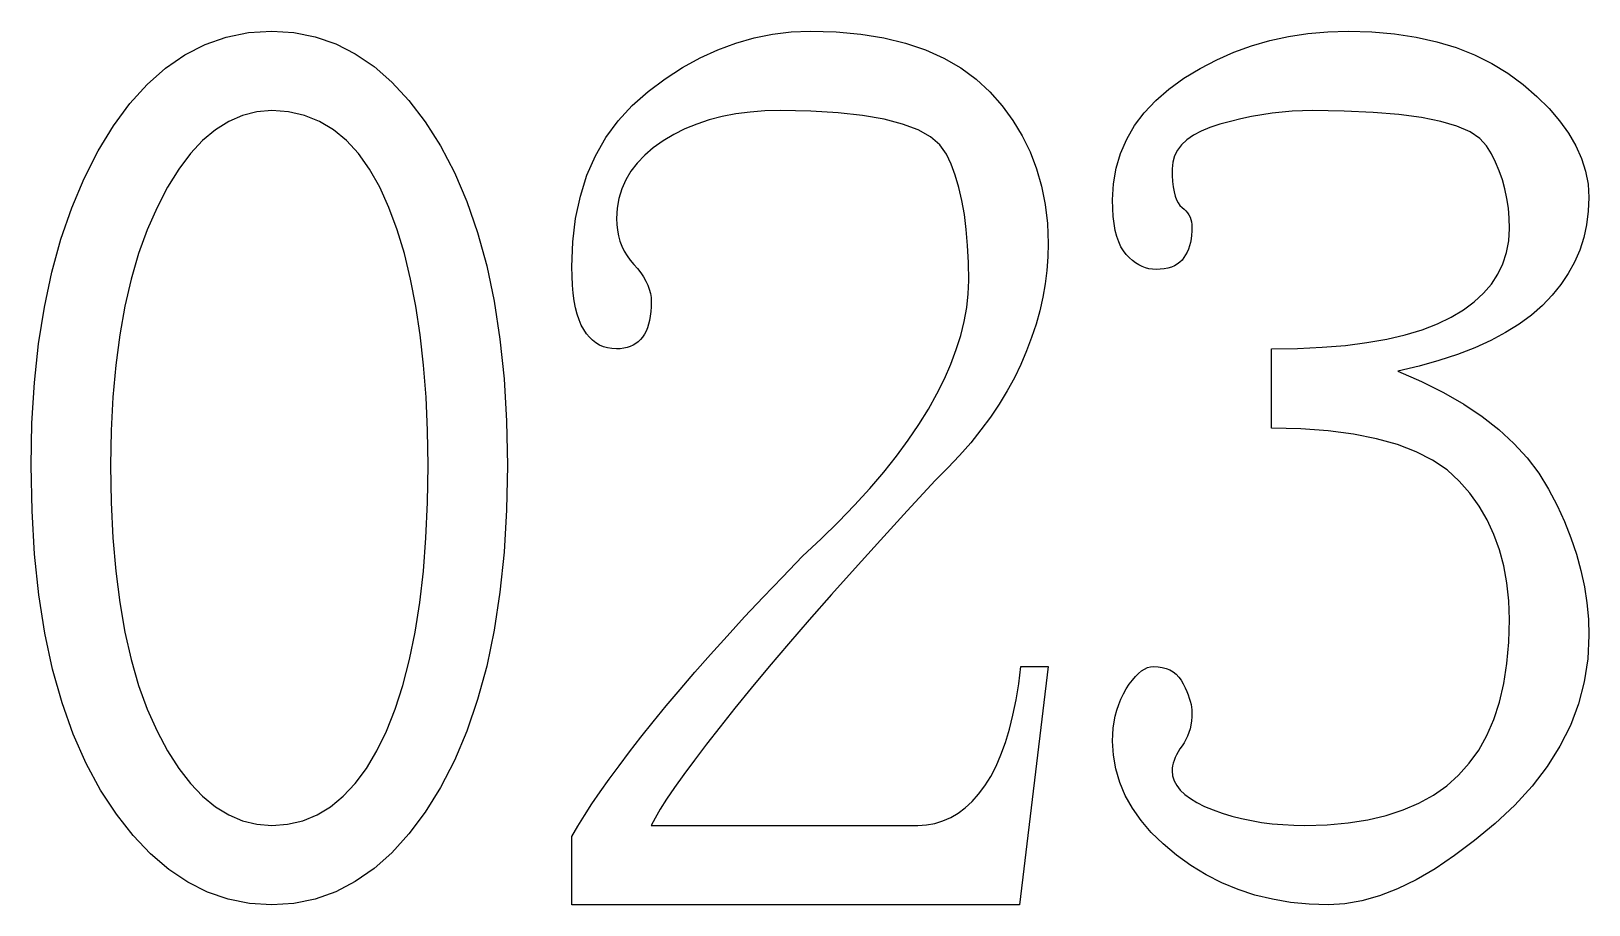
# Model space of a CAD drawing. Extents: x -210 to 210, y -160 to 160.
# Drawn here: x -166.83 to -160.7, y -139.93 to -136.49 of the extents above; entities that cross this region are included whole.
import ezdxf

# ---------------------------------------------------------------- set-up
doc = ezdxf.new("R2010")
doc.units = 0
doc.header["$MEASUREMENT"] = 0
doc.layers.get('0').update_dxf_attribs({"linetype": 'CONTINUOUS'})

msp = doc.modelspace()

# ---------------------------------------------------------------- linework, layer by layer
for points in [[(-165.883613, -139.925674), (-165.971016, -139.920098), (-165.971016, -139.920098), (-166.055313, -139.903379), (-166.055313, -139.903379), (-166.136406, -139.875488), (-166.136406, -139.875488), (-166.214414, -139.836445), (-166.214414, -139.836445), (-166.289297, -139.78626), (-166.289297, -139.78626), (-166.360996, -139.724922), (-166.360996, -139.724922), (-166.429629, -139.652441), (-166.429629, -139.652441), (-166.495117, -139.568809), (-166.495117, -139.568809), (-166.557441, -139.474004), (-166.557441, -139.474004), (-166.614824, -139.369023), (-166.614824, -139.369023), (-166.66541, -139.254824), (-166.66541, -139.254824), (-166.709355, -139.131396), (-166.709355, -139.131396), (-166.746484, -138.99875), (-166.746484, -138.99875), (-166.776875, -138.856875), (-166.776875, -138.856875), (-166.800488, -138.705771), (-166.800488, -138.705771), (-166.817383, -138.545479), (-166.817383, -138.545479), (-166.82752, -138.375928), (-166.82752, -138.375928), (-166.830879, -138.197158), (-166.830879, -138.197158), (-166.827578, -138.030459), (-166.827578, -138.030459), (-166.817813, -137.871025), (-166.817813, -137.871025), (-166.801582, -137.718887), (-166.801582, -137.718887), (-166.77875, -137.574072), (-166.77875, -137.574072), (-166.749453, -137.436553), (-166.749453, -137.436553), (-166.713691, -137.306299), (-166.713691, -137.306299), (-166.671328, -137.18335), (-166.671328, -137.18335), (-166.6225, -137.067725), (-166.6225, -137.067725), (-166.567207, -136.959355), (-166.567207, -136.959355), (-166.506641, -136.860479), (-166.506641, -136.860479), (-166.442266, -136.773203), (-166.442266, -136.773203), (-166.374004, -136.697578), (-166.374004, -136.697578), (-166.301934, -136.633604), (-166.301934, -136.633604), (-166.225957, -136.58124), (-166.225957, -136.58124), (-166.146172, -136.540518), (-166.146172, -136.540518), (-166.0625, -136.511445), (-166.0625, -136.511445), (-165.97498, -136.493994), (-165.97498, -136.493994), (-165.883613, -136.488184), (-165.883613, -136.488184), (-165.79627, -136.49376), (-165.79627, -136.49376), (-165.712402, -136.510479), (-165.712402, -136.510479), (-165.631836, -136.538359), (-165.631836, -136.538359), (-165.554688, -136.577383), (-165.554688, -136.577383), (-165.480898, -136.627559), (-165.480898, -136.627559), (-165.410527, -136.688906), (-165.410527, -136.688906), (-165.343438, -136.761396), (-165.343438, -136.761396), (-165.279785, -136.84502), (-165.279785, -136.84502), (-165.219551, -136.939824), (-165.219551, -136.939824), (-165.16418, -137.044561), (-165.16418, -137.044561), (-165.115352, -137.158066), (-165.115352, -137.158066), (-165.073066, -137.280283), (-165.073066, -137.280283), (-165.037207, -137.41124), (-165.037207, -137.41124), (-165.00793, -137.550918), (-165.00793, -137.550918), (-164.985176, -137.699365), (-164.985176, -137.699365), (-164.968887, -137.856563), (-164.968887, -137.856563), (-164.959102, -138.0225), (-164.959102, -138.0225), (-164.955879, -138.197158), (-164.955879, -138.197158), (-164.959102, -138.371943), (-164.959102, -138.371943), (-164.968887, -138.538223), (-164.968887, -138.538223), (-164.985176, -138.696016), (-164.985176, -138.696016), (-165.00793, -138.845313), (-165.00793, -138.845313), (-165.037207, -138.986084), (-165.037207, -138.986084), (-165.073066, -139.118369), (-165.073066, -139.118369), (-165.115352, -139.242188), (-165.115352, -139.242188), (-165.16418, -139.357432), (-165.16418, -139.357432), (-165.219551, -139.464248), (-165.219551, -139.464248), (-165.279785, -139.561104), (-165.279785, -139.561104), (-165.343438, -139.646543), (-165.343438, -139.646543), (-165.410527, -139.720605), (-165.410527, -139.720605), (-165.480898, -139.783262), (-165.480898, -139.783262), (-165.554688, -139.834521), (-165.554688, -139.834521), (-165.631836, -139.874395), (-165.631836, -139.874395), (-165.712402, -139.902891), (-165.712402, -139.902891), (-165.79627, -139.92), (-165.79627, -139.92), (-165.883613, -139.925674)], [(-163.139346, -137.469619), (-163.140449, -137.398857), (-163.140449, -137.398857), (-163.143682, -137.331934), (-163.143682, -137.331934), (-163.149102, -137.268887), (-163.149102, -137.268887), (-163.156729, -137.209688), (-163.156729, -137.209688), (-163.166494, -137.154355), (-163.166494, -137.154355), (-163.178398, -137.102861), (-163.178398, -137.102861), (-163.1925, -137.055234), (-163.1925, -137.055234), (-163.208799, -137.011484), (-163.208799, -137.011484), (-163.227246, -136.971582), (-163.227246, -136.971582), (-163.252695, -136.935693), (-163.252695, -136.935693), (-163.289922, -136.904043), (-163.289922, -136.904043), (-163.338984, -136.876611), (-163.338984, -136.876611), (-163.399902, -136.853428), (-163.399902, -136.853428), (-163.472598, -136.834414), (-163.472598, -136.834414), (-163.557129, -136.819648), (-163.557129, -136.819648), (-163.653438, -136.809092), (-163.653438, -136.809092), (-163.761602, -136.802773), (-163.761602, -136.802773), (-163.881523, -136.800674), (-163.881523, -136.800674), (-163.942207, -136.802148), (-163.942207, -136.802148), (-164.000547, -136.806582), (-164.000547, -136.806582), (-164.056523, -136.813984), (-164.056523, -136.813984), (-164.110117, -136.824307), (-164.110117, -136.824307), (-164.161387, -136.837598), (-164.161387, -136.837598), (-164.210313, -136.853818), (-164.210313, -136.853818), (-164.256895, -136.873047), (-164.256895, -136.873047), (-164.301094, -136.895195), (-164.301094, -136.895195), (-164.342949, -136.920303), (-164.342949, -136.920303), (-164.381406, -136.947695), (-164.381406, -136.947695), (-164.415293, -136.976699), (-164.415293, -136.976699), (-164.444707, -137.007383), (-164.444707, -137.007383), (-164.469551, -137.039648), (-164.469551, -137.039648), (-164.489863, -137.073564), (-164.489863, -137.073564), (-164.505742, -137.109102), (-164.505742, -137.109102), (-164.517012, -137.14626), (-164.517012, -137.14626), (-164.523809, -137.185068), (-164.523809, -137.185068), (-164.526055, -137.225498), (-164.526055, -137.225498), (-164.525234, -137.248916), (-164.525234, -137.248916), (-164.522695, -137.271523), (-164.522695, -137.271523), (-164.518496, -137.293281), (-164.518496, -137.293281), (-164.512578, -137.314199), (-164.512578, -137.314199), (-164.505, -137.334287), (-164.505, -137.334287), (-164.495645, -137.353506), (-164.495645, -137.353506), (-164.484746, -137.371885), (-164.484746, -137.371885), (-164.472051, -137.389434), (-164.472051, -137.389434), (-164.457695, -137.406143), (-164.457695, -137.406143), (-164.443359, -137.422412), (-164.443359, -137.422412), (-164.430723, -137.438682), (-164.430723, -137.438682), (-164.419746, -137.45499), (-164.419746, -137.45499), (-164.410488, -137.47124), (-164.410488, -137.47124), (-164.402813, -137.48752), (-164.402813, -137.48752), (-164.396992, -137.503799), (-164.396992, -137.503799), (-164.392695, -137.520078), (-164.392695, -137.520078), (-164.390195, -137.536348), (-164.390195, -137.536348), (-164.389355, -137.552617), (-164.389355, -137.552617), (-164.389766, -137.572646), (-164.389766, -137.572646), (-164.391055, -137.591553), (-164.391055, -137.591553), (-164.393125, -137.609307), (-164.393125, -137.609307), (-164.396113, -137.625918), (-164.396113, -137.625918), (-164.399902, -137.641387), (-164.399902, -137.641387), (-164.404531, -137.655703), (-164.404531, -137.655703), (-164.41002, -137.668896), (-164.41002, -137.668896), (-164.416387, -137.680898), (-164.416387, -137.680898), (-164.423516, -137.691777), (-164.423516, -137.691777), (-164.431523, -137.701523), (-164.431523, -137.701523), (-164.44043, -137.710107), (-164.44043, -137.710107), (-164.450137, -137.717559), (-164.450137, -137.717559), (-164.460703, -137.723848), (-164.460703, -137.723848), (-164.472051, -137.729004), (-164.472051, -137.729004), (-164.484316, -137.733008), (-164.484316, -137.733008), (-164.497383, -137.735859), (-164.497383, -137.735859), (-164.51127, -137.737598), (-164.51127, -137.737598), (-164.526055, -137.738184), (-164.526055, -137.738184), (-164.544063, -137.737246), (-164.544063, -137.737246), (-164.561152, -137.734443), (-164.561152, -137.734443), (-164.577324, -137.729766), (-164.577324, -137.729766), (-164.592656, -137.723223), (-164.592656, -137.723223), (-164.607012, -137.714814), (-164.607012, -137.714814), (-164.620488, -137.704521), (-164.620488, -137.704521), (-164.633047, -137.692373), (-164.633047, -137.692373), (-164.644707, -137.678389), (-164.644707, -137.678389), (-164.655449, -137.66248), (-164.655449, -137.66248), (-164.665156, -137.644512), (-164.665156, -137.644512), (-164.673828, -137.624141), (-164.673828, -137.624141), (-164.68123, -137.601445), (-164.68123, -137.601445), (-164.6875, -137.576396), (-164.6875, -137.576396), (-164.692676, -137.549014), (-164.692676, -137.549014), (-164.696719, -137.519258), (-164.696719, -137.519258), (-164.69959, -137.487139), (-164.69959, -137.487139), (-164.701289, -137.452695), (-164.701289, -137.452695), (-164.701855, -137.415898), (-164.701855, -137.415898), (-164.698125, -137.317686), (-164.698125, -137.317686), (-164.687012, -137.224805), (-164.687012, -137.224805), (-164.668457, -137.137305), (-164.668457, -137.137305), (-164.64252, -137.055176), (-164.64252, -137.055176), (-164.609141, -136.978398), (-164.609141, -136.978398), (-164.568359, -136.907012), (-164.568359, -136.907012), (-164.520195, -136.840986), (-164.520195, -136.840986), (-164.464609, -136.780303), (-164.464609, -136.780303), (-164.401543, -136.72499), (-164.401543, -136.72499), (-164.334355, -136.675303), (-164.334355, -136.675303), (-164.26627, -136.631445), (-164.26627, -136.631445), (-164.197266, -136.593398), (-164.197266, -136.593398), (-164.127383, -136.56126), (-164.127383, -136.56126), (-164.056582, -136.534941), (-164.056582, -136.534941), (-163.984863, -136.514482), (-163.984863, -136.514482), (-163.912285, -136.499863), (-163.912285, -136.499863), (-163.83874, -136.491104), (-163.83874, -136.491104), (-163.764346, -136.488184), (-163.764346, -136.488184), (-163.661074, -136.491104), (-163.661074, -136.491104), (-163.563984, -136.49999), (-163.563984, -136.49999), (-163.473027, -136.514756), (-163.473027, -136.514756), (-163.388193, -136.535439), (-163.388193, -136.535439), (-163.309512, -136.562002), (-163.309512, -136.562002), (-163.237002, -136.594502), (-163.237002, -136.594502), (-163.170654, -136.6329), (-163.170654, -136.6329), (-163.1104, -136.677217), (-163.1104, -136.677217), (-163.056348, -136.727441), (-163.056348, -136.727441), (-163.008184, -136.782051), (-163.008184, -136.782051), (-162.965703, -136.839551), (-162.965703, -136.839551), (-162.928818, -136.89998), (-162.928818, -136.89998), (-162.897705, -136.963262), (-162.897705, -136.963262), (-162.872197, -137.029443), (-162.872197, -137.029443), (-162.852363, -137.098525), (-162.852363, -137.098525), (-162.838193, -137.170498), (-162.838193, -137.170498), (-162.829697, -137.245361), (-162.829697, -137.245361), (-162.826855, -137.323145), (-162.826855, -137.323145), (-162.828193, -137.37626), (-162.828193, -137.37626), (-162.832158, -137.429355), (-162.832158, -137.429355), (-162.838818, -137.482363), (-162.838818, -137.482363), (-162.848096, -137.535322), (-162.848096, -137.535322), (-162.85999, -137.588232), (-162.85999, -137.588232), (-162.874561, -137.641055), (-162.874561, -137.641055), (-162.891846, -137.693848), (-162.891846, -137.693848), (-162.911738, -137.746553), (-162.911738, -137.746553), (-162.934258, -137.799199), (-162.934258, -137.799199), (-162.959648, -137.851621), (-162.959648, -137.851621), (-162.988018, -137.903613), (-162.988018, -137.903613), (-163.019482, -137.955186), (-163.019482, -137.955186), (-163.053828, -138.006348), (-163.053828, -138.006348), (-163.091318, -138.057051), (-163.091318, -138.057051), (-163.131777, -138.107363), (-163.131777, -138.107363), (-163.175244, -138.157246), (-163.175244, -138.157246), (-163.221689, -138.206719), (-163.221689, -138.206719), (-163.271191, -138.255742), (-163.271191, -138.255742), (-163.382207, -138.375801), (-163.382207, -138.375801), (-163.487363, -138.490723), (-163.487363, -138.490723), (-163.58668, -138.600518), (-163.58668, -138.600518), (-163.680186, -138.705195), (-163.680186, -138.705195), (-163.767754, -138.804766), (-163.767754, -138.804766), (-163.849551, -138.899209), (-163.849551, -138.899209), (-163.925391, -138.988496), (-163.925391, -138.988496), (-163.995547, -139.072686), (-163.995547, -139.072686), (-164.059746, -139.151748), (-164.059746, -139.151748), (-164.118281, -139.225439), (-164.118281, -139.225439), (-164.171387, -139.293506), (-164.171387, -139.293506), (-164.218984, -139.356016), (-164.218984, -139.356016), (-164.261094, -139.412891), (-164.261094, -139.412891), (-164.297754, -139.46415), (-164.297754, -139.46415), (-164.328867, -139.509824), (-164.328867, -139.509824), (-164.354512, -139.549863), (-164.354512, -139.549863), (-164.374629, -139.584316), (-164.374629, -139.584316), (-164.389355, -139.613184), (-164.389355, -139.613184), (-163.339551, -139.613184), (-163.339551, -139.613184), (-163.30542, -139.61124), (-163.30542, -139.61124), (-163.27252, -139.605449), (-163.27252, -139.605449), (-163.240771, -139.595811), (-163.240771, -139.595811), (-163.210322, -139.582305), (-163.210322, -139.582305), (-163.181025, -139.564951), (-163.181025, -139.564951), (-163.152891, -139.54374), (-163.152891, -139.54374), (-163.126025, -139.518652), (-163.126025, -139.518652), (-163.100352, -139.489727), (-163.100352, -139.489727), (-163.075879, -139.456914), (-163.075879, -139.456914), (-163.05292, -139.420283), (-163.05292, -139.420283), (-163.031738, -139.379756), (-163.031738, -139.379756), (-163.012383, -139.335391), (-163.012383, -139.335391), (-162.994873, -139.287178), (-162.994873, -139.287178), (-162.979121, -139.235078), (-162.979121, -139.235078), (-162.965225, -139.179141), (-162.965225, -139.179141), (-162.953066, -139.119355), (-162.953066, -139.119355), (-162.942754, -139.055684), (-162.942754, -139.055684), (-162.934258, -138.988184), (-162.934258, -138.988184), (-162.826855, -138.988184), (-162.826855, -138.988184), (-162.93915, -139.925674), (-162.93915, -139.925674), (-164.701855, -139.925674), (-164.701855, -139.925674), (-164.701855, -139.657129), (-164.701855, -139.657129), (-164.678594, -139.616816), (-164.678594, -139.616816), (-164.652266, -139.574053), (-164.652266, -139.574053), (-164.62293, -139.528809), (-164.62293, -139.528809), (-164.590449, -139.481094), (-164.590449, -139.481094), (-164.554922, -139.430898), (-164.554922, -139.430898), (-164.516289, -139.378252), (-164.516289, -139.378252), (-164.474609, -139.323115), (-164.474609, -139.323115), (-164.429863, -139.265518), (-164.429863, -139.265518), (-164.382012, -139.205459), (-164.382012, -139.205459), (-164.330879, -139.14292), (-164.330879, -139.14292), (-164.276191, -139.077891), (-164.276191, -139.077891), (-164.217891, -139.0104), (-164.217891, -139.0104), (-164.156133, -138.940449), (-164.156133, -138.940449), (-164.090684, -138.868018), (-164.090684, -138.868018), (-164.021797, -138.793115), (-164.021797, -138.793115), (-163.949277, -138.715762), (-163.949277, -138.715762), (-163.873223, -138.635918), (-163.873223, -138.635918), (-163.793643, -138.553604), (-163.793643, -138.553604), (-163.720947, -138.485684), (-163.720947, -138.485684), (-163.652715, -138.418691), (-163.652715, -138.418691), (-163.588877, -138.352607), (-163.588877, -138.352607), (-163.529365, -138.287393), (-163.529365, -138.287393), (-163.474307, -138.223125), (-163.474307, -138.223125), (-163.423643, -138.159727), (-163.423643, -138.159727), (-163.377373, -138.097227), (-163.377373, -138.097227), (-163.335498, -138.035654), (-163.335498, -138.035654), (-163.298027, -137.97499), (-163.298027, -137.97499), (-163.264766, -137.915225), (-163.264766, -137.915225), (-163.235352, -137.856348), (-163.235352, -137.856348), (-163.209902, -137.798398), (-163.209902, -137.798398), (-163.18835, -137.741328), (-163.18835, -137.741328), (-163.170723, -137.685176), (-163.170723, -137.685176), (-163.156982, -137.629941), (-163.156982, -137.629941), (-163.147227, -137.575596), (-163.147227, -137.575596), (-163.141299, -137.522148), (-163.141299, -137.522148), (-163.139346, -137.469619)], [(-160.697881, -138.866113), (-160.702393, -138.958184), (-160.702393, -138.958184), (-160.716055, -139.047803), (-160.716055, -139.047803), (-160.738828, -139.134902), (-160.738828, -139.134902), (-160.770684, -139.2196), (-160.770684, -139.2196), (-160.811631, -139.301777), (-160.811631, -139.301777), (-160.861699, -139.381494), (-160.861699, -139.381494), (-160.920898, -139.45875), (-160.920898, -139.45875), (-160.989131, -139.533545), (-160.989131, -139.533545), (-161.066514, -139.60585), (-161.066514, -139.60585), (-161.147471, -139.672979), (-161.147471, -139.672979), (-161.226377, -139.732197), (-161.226377, -139.732197), (-161.303359, -139.783516), (-161.303359, -139.783516), (-161.378291, -139.826982), (-161.378291, -139.826982), (-161.45124, -139.86249), (-161.45124, -139.86249), (-161.522227, -139.890137), (-161.522227, -139.890137), (-161.591191, -139.909883), (-161.591191, -139.909883), (-161.658193, -139.921738), (-161.658193, -139.921738), (-161.723252, -139.925674), (-161.723252, -139.925674), (-161.799072, -139.923262), (-161.799072, -139.923262), (-161.872627, -139.916016), (-161.872627, -139.916016), (-161.943779, -139.903945), (-161.943779, -139.903945), (-162.012578, -139.88709), (-162.012578, -139.88709), (-162.079053, -139.865381), (-162.079053, -139.865381), (-162.143184, -139.838877), (-162.143184, -139.838877), (-162.20498, -139.80751), (-162.20498, -139.80751), (-162.264346, -139.771357), (-162.264346, -139.771357), (-162.321406, -139.730361), (-162.321406, -139.730361), (-162.374141, -139.68624), (-162.374141, -139.68624), (-162.420723, -139.640645), (-162.420723, -139.640645), (-162.461055, -139.593643), (-162.461055, -139.593643), (-162.495244, -139.545186), (-162.495244, -139.545186), (-162.523193, -139.495254), (-162.523193, -139.495254), (-162.544922, -139.443906), (-162.544922, -139.443906), (-162.56043, -139.391113), (-162.56043, -139.391113), (-162.569766, -139.336855), (-162.569766, -139.336855), (-162.572871, -139.281143), (-162.572871, -139.281143), (-162.572207, -139.255479), (-162.572207, -139.255479), (-162.570195, -139.230488), (-162.570195, -139.230488), (-162.566885, -139.20626), (-162.566885, -139.20626), (-162.562256, -139.182744), (-162.562256, -139.182744), (-162.55626, -139.15998), (-162.55626, -139.15998), (-162.548945, -139.137891), (-162.548945, -139.137891), (-162.540342, -139.116582), (-162.540342, -139.116582), (-162.530391, -139.095947), (-162.530391, -139.095947), (-162.51916, -139.076055), (-162.51916, -139.076055), (-162.507207, -139.057617), (-162.507207, -139.057617), (-162.495244, -139.041318), (-162.495244, -139.041318), (-162.48335, -139.027236), (-162.48335, -139.027236), (-162.471445, -139.015283), (-162.471445, -139.015283), (-162.459482, -139.005508), (-162.459482, -139.005508), (-162.44751, -138.997939), (-162.44751, -138.997939), (-162.435605, -138.9925), (-162.435605, -138.9925), (-162.423643, -138.989258), (-162.423643, -138.989258), (-162.411738, -138.988184), (-162.411738, -138.988184), (-162.393857, -138.989014), (-162.393857, -138.989014), (-162.377256, -138.991553), (-162.377256, -138.991553), (-162.361816, -138.995752), (-162.361816, -138.995752), (-162.347598, -139.001699), (-162.347598, -139.001699), (-162.334609, -139.009277), (-162.334609, -139.009277), (-162.322744, -139.018564), (-162.322744, -139.018564), (-162.312119, -139.029521), (-162.312119, -139.029521), (-162.302744, -139.042188), (-162.302744, -139.042188), (-162.294551, -139.056523), (-162.294551, -139.056523), (-162.287354, -139.071406), (-162.287354, -139.071406), (-162.281006, -139.085693), (-162.281006, -139.085693), (-162.275488, -139.099385), (-162.275488, -139.099385), (-162.270869, -139.11249), (-162.270869, -139.11249), (-162.2671, -139.124941), (-162.2671, -139.124941), (-162.26415, -139.136816), (-162.26415, -139.136816), (-162.262012, -139.148105), (-162.262012, -139.148105), (-162.260752, -139.15876), (-162.260752, -139.15876), (-162.260381, -139.168848), (-162.260381, -139.168848), (-162.260859, -139.185908), (-162.260859, -139.185908), (-162.262266, -139.202354), (-162.262266, -139.202354), (-162.264707, -139.218193), (-162.264707, -139.218193), (-162.268057, -139.233457), (-162.268057, -139.233457), (-162.272393, -139.248105), (-162.272393, -139.248105), (-162.277715, -139.262158), (-162.277715, -139.262158), (-162.284004, -139.275596), (-162.284004, -139.275596), (-162.291201, -139.288438), (-162.291201, -139.288438), (-162.299443, -139.300674), (-162.299443, -139.300674), (-162.307617, -139.31249), (-162.307617, -139.31249), (-162.314814, -139.324082), (-162.314814, -139.324082), (-162.321104, -139.335391), (-162.321104, -139.335391), (-162.326426, -139.346494), (-162.326426, -139.346494), (-162.330742, -139.357314), (-162.330742, -139.357314), (-162.334102, -139.367949), (-162.334102, -139.367949), (-162.336543, -139.378311), (-162.336543, -139.378311), (-162.338008, -139.388438), (-162.338008, -139.388438), (-162.338496, -139.39832), (-162.338496, -139.39832), (-162.336484, -139.418555), (-162.336484, -139.418555), (-162.330498, -139.437988), (-162.330498, -139.437988), (-162.320557, -139.456641), (-162.320557, -139.456641), (-162.306641, -139.474512), (-162.306641, -139.474512), (-162.28876, -139.491602), (-162.28876, -139.491602), (-162.266846, -139.50792), (-162.266846, -139.50792), (-162.240986, -139.523447), (-162.240986, -139.523447), (-162.211191, -139.538184), (-162.211191, -139.538184), (-162.177354, -139.552148), (-162.177354, -139.552148), (-162.141055, -139.564951), (-162.141055, -139.564951), (-162.103818, -139.57626), (-162.103818, -139.57626), (-162.065547, -139.586045), (-162.065547, -139.586045), (-162.026377, -139.594346), (-162.026377, -139.594346), (-161.98626, -139.601123), (-161.98626, -139.601123), (-161.945117, -139.606387), (-161.945117, -139.606387), (-161.903086, -139.610156), (-161.903086, -139.610156), (-161.85999, -139.612402), (-161.85999, -139.612402), (-161.816016, -139.613184), (-161.816016, -139.613184), (-161.728516, -139.610742), (-161.728516, -139.610742), (-161.645996, -139.603408), (-161.645996, -139.603408), (-161.568613, -139.591201), (-161.568613, -139.591201), (-161.496279, -139.574111), (-161.496279, -139.574111), (-161.429004, -139.552148), (-161.429004, -139.552148), (-161.366807, -139.525283), (-161.366807, -139.525283), (-161.309619, -139.493555), (-161.309619, -139.493555), (-161.257568, -139.456914), (-161.257568, -139.456914), (-161.210566, -139.41541), (-161.210566, -139.41541), (-161.168516, -139.368789), (-161.168516, -139.368789), (-161.131484, -139.316797), (-161.131484, -139.316797), (-161.099355, -139.259414), (-161.099355, -139.259414), (-161.072148, -139.196729), (-161.072148, -139.196729), (-161.049922, -139.128623), (-161.049922, -139.128623), (-161.032598, -139.055176), (-161.032598, -139.055176), (-161.020264, -138.976348), (-161.020264, -138.976348), (-161.012813, -138.892188), (-161.012813, -138.892188), (-161.010381, -138.802617), (-161.010381, -138.802617), (-161.012813, -138.729365), (-161.012813, -138.729365), (-161.020146, -138.659287), (-161.020146, -138.659287), (-161.032354, -138.592393), (-161.032354, -138.592393), (-161.049443, -138.528701), (-161.049443, -138.528701), (-161.071406, -138.468223), (-161.071406, -138.468223), (-161.098252, -138.410928), (-161.098252, -138.410928), (-161.13, -138.356807), (-161.13, -138.356807), (-161.166621, -138.305898), (-161.166621, -138.305898), (-161.208125, -138.258193), (-161.208125, -138.258193), (-161.256279, -138.214619), (-161.256279, -138.214619), (-161.312998, -138.176221), (-161.312998, -138.176221), (-161.378174, -138.142881), (-161.378174, -138.142881), (-161.451904, -138.114717), (-161.451904, -138.114717), (-161.534053, -138.09165), (-161.534053, -138.09165), (-161.624746, -138.07374), (-161.624746, -138.07374), (-161.724004, -138.060928), (-161.724004, -138.060928), (-161.83165, -138.053242), (-161.83165, -138.053242), (-161.947881, -138.050674), (-161.947881, -138.050674), (-161.947881, -137.738184), (-161.947881, -137.738184), (-161.844609, -137.736621), (-161.844609, -137.736621), (-161.747441, -137.732012), (-161.747441, -137.732012), (-161.656494, -137.724355), (-161.656494, -137.724355), (-161.57165, -137.713584), (-161.57165, -137.713584), (-161.493047, -137.699727), (-161.493047, -137.699727), (-161.420527, -137.682822), (-161.420527, -137.682822), (-161.354121, -137.662842), (-161.354121, -137.662842), (-161.293936, -137.639775), (-161.293936, -137.639775), (-161.239863, -137.613652), (-161.239863, -137.613652), (-161.19166, -137.584746), (-161.19166, -137.584746), (-161.14917, -137.553379), (-161.14917, -137.553379), (-161.112354, -137.519521), (-161.112354, -137.519521), (-161.081182, -137.483223), (-161.081182, -137.483223), (-161.055654, -137.444434), (-161.055654, -137.444434), (-161.035898, -137.403145), (-161.035898, -137.403145), (-161.02168, -137.359424), (-161.02168, -137.359424), (-161.013184, -137.313213), (-161.013184, -137.313213), (-161.010381, -137.264551), (-161.010381, -137.264551), (-161.011484, -137.223887), (-161.011484, -137.223887), (-161.014824, -137.184365), (-161.014824, -137.184365), (-161.020381, -137.145996), (-161.020381, -137.145996), (-161.028203, -137.10876), (-161.028203, -137.10876), (-161.038203, -137.072695), (-161.038203, -137.072695), (-161.050518, -137.037754), (-161.050518, -137.037754), (-161.065, -137.003975), (-161.065, -137.003975), (-161.081748, -136.971328), (-161.081748, -136.971328), (-161.100703, -136.939824), (-161.100703, -136.939824), (-161.127012, -136.910645), (-161.127012, -136.910645), (-161.165762, -136.884854), (-161.165762, -136.884854), (-161.217051, -136.86252), (-161.217051, -136.86252), (-161.280811, -136.843623), (-161.280811, -136.843623), (-161.357041, -136.828135), (-161.357041, -136.828135), (-161.445752, -136.816113), (-161.445752, -136.816113), (-161.546943, -136.80752), (-161.546943, -136.80752), (-161.660596, -136.802373), (-161.660596, -136.802373), (-161.786738, -136.800674), (-161.786738, -136.800674), (-161.825928, -136.801318), (-161.825928, -136.801318), (-161.865488, -136.803311), (-161.865488, -136.803311), (-161.905273, -136.806641), (-161.905273, -136.806641), (-161.945371, -136.811289), (-161.945371, -136.811289), (-161.985781, -136.817246), (-161.985781, -136.817246), (-162.026494, -136.824521), (-162.026494, -136.824521), (-162.0675, -136.833145), (-162.0675, -136.833145), (-162.108887, -136.843115), (-162.108887, -136.843115), (-162.150498, -136.854395), (-162.150498, -136.854395), (-162.189941, -136.867178), (-162.189941, -136.867178), (-162.224727, -136.881621), (-162.224727, -136.881621), (-162.254941, -136.897773), (-162.254941, -136.897773), (-162.280459, -136.915625), (-162.280459, -136.915625), (-162.301318, -136.935146), (-162.301318, -136.935146), (-162.317617, -136.956377), (-162.317617, -136.956377), (-162.329229, -136.979277), (-162.329229, -136.979277), (-162.336182, -137.003887), (-162.336182, -137.003887), (-162.338496, -137.030186), (-162.338496, -137.030186), (-162.338008, -137.056152), (-162.338008, -137.056152), (-162.336543, -137.079824), (-162.336543, -137.079824), (-162.334102, -137.101221), (-162.334102, -137.101221), (-162.330742, -137.120352), (-162.330742, -137.120352), (-162.326426, -137.137148), (-162.326426, -137.137148), (-162.321104, -137.151689), (-162.321104, -137.151689), (-162.314814, -137.163926), (-162.314814, -137.163926), (-162.307617, -137.173877), (-162.307617, -137.173877), (-162.299443, -137.181523), (-162.299443, -137.181523), (-162.291201, -137.188281), (-162.291201, -137.188281), (-162.284004, -137.195498), (-162.284004, -137.195498), (-162.277715, -137.203242), (-162.277715, -137.203242), (-162.272393, -137.211426), (-162.272393, -137.211426), (-162.268057, -137.220117), (-162.268057, -137.220117), (-162.264707, -137.229277), (-162.264707, -137.229277), (-162.262266, -137.238916), (-162.262266, -137.238916), (-162.260859, -137.249053), (-162.260859, -137.249053), (-162.260381, -137.259648), (-162.260381, -137.259648), (-162.260752, -137.275605), (-162.260752, -137.275605), (-162.261904, -137.290879), (-162.261904, -137.290879), (-162.263916, -137.305479), (-162.263916, -137.305479), (-162.266602, -137.319443), (-162.266602, -137.319443), (-162.270146, -137.332754), (-162.270146, -137.332754), (-162.274482, -137.345361), (-162.274482, -137.345361), (-162.279551, -137.357354), (-162.279551, -137.357354), (-162.2854, -137.368652), (-162.2854, -137.368652), (-162.292109, -137.379277), (-162.292109, -137.379277), (-162.299697, -137.389023), (-162.299697, -137.389023), (-162.308486, -137.397617), (-162.308486, -137.397617), (-162.318428, -137.405049), (-162.318428, -137.405049), (-162.329482, -137.411357), (-162.329482, -137.411357), (-162.34168, -137.416494), (-162.34168, -137.416494), (-162.35502, -137.420508), (-162.35502, -137.420508), (-162.369502, -137.423369), (-162.369502, -137.423369), (-162.385137, -137.425098), (-162.385137, -137.425098), (-162.401973, -137.425674), (-162.401973, -137.425674), (-162.415947, -137.424941), (-162.415947, -137.424941), (-162.429688, -137.422783), (-162.429688, -137.422783), (-162.443174, -137.41915), (-162.443174, -137.41915), (-162.456426, -137.414082), (-162.456426, -137.414082), (-162.469492, -137.407598), (-162.469492, -137.407598), (-162.482246, -137.399609), (-162.482246, -137.399609), (-162.494746, -137.390244), (-162.494746, -137.390244), (-162.50709, -137.379395), (-162.50709, -137.379395), (-162.51916, -137.36708), (-162.51916, -137.36708), (-162.530391, -137.352852), (-162.530391, -137.352852), (-162.540342, -137.336221), (-162.540342, -137.336221), (-162.548945, -137.317178), (-162.548945, -137.317178), (-162.55626, -137.295693), (-162.55626, -137.295693), (-162.562256, -137.271855), (-162.562256, -137.271855), (-162.566885, -137.245547), (-162.566885, -137.245547), (-162.570195, -137.216865), (-162.570195, -137.216865), (-162.572207, -137.185752), (-162.572207, -137.185752), (-162.572871, -137.152236), (-162.572871, -137.152236), (-162.569385, -137.088447), (-162.569385, -137.088447), (-162.558975, -137.027324), (-162.558975, -137.027324), (-162.541611, -136.968867), (-162.541611, -136.968867), (-162.517383, -136.913018), (-162.517383, -136.913018), (-162.486221, -136.859863), (-162.486221, -136.859863), (-162.448066, -136.809365), (-162.448066, -136.809365), (-162.403018, -136.761484), (-162.403018, -136.761484), (-162.351016, -136.716279), (-162.351016, -136.716279), (-162.292109, -136.673721), (-162.292109, -136.673721), (-162.228613, -136.634785), (-162.228613, -136.634785), (-162.163096, -136.6004), (-162.163096, -136.6004), (-162.095459, -136.570615), (-162.095459, -136.570615), (-162.025645, -136.545439), (-162.025645, -136.545439), (-161.95375, -136.524824), (-161.95375, -136.524824), (-161.879766, -136.508779), (-161.879766, -136.508779), (-161.803652, -136.497314), (-161.803652, -136.497314), (-161.725479, -136.490479), (-161.725479, -136.490479), (-161.645146, -136.488184), (-161.645146, -136.488184), (-161.551748, -136.490752), (-161.551748, -136.490752), (-161.462607, -136.498525), (-161.462607, -136.498525), (-161.377686, -136.511504), (-161.377686, -136.511504), (-161.296934, -136.529658), (-161.296934, -136.529658), (-161.220449, -136.552988), (-161.220449, -136.552988), (-161.148193, -136.581494), (-161.148193, -136.581494), (-161.080078, -136.615186), (-161.080078, -136.615186), (-161.01624, -136.654063), (-161.01624, -136.654063), (-160.95665, -136.698145), (-160.95665, -136.698145), (-160.902354, -136.745098), (-160.902354, -136.745098), (-160.854385, -136.792646), (-160.854385, -136.792646), (-160.812881, -136.840801), (-160.812881, -136.840801), (-160.777715, -136.889609), (-160.777715, -136.889609), (-160.748975, -136.938975), (-160.748975, -136.938975), (-160.726621, -136.988926), (-160.726621, -136.988926), (-160.710635, -137.039502), (-160.710635, -137.039502), (-160.701064, -137.090684), (-160.701064, -137.090684), (-160.697881, -137.14248), (-160.697881, -137.14248), (-160.700078, -137.196885), (-160.700078, -137.196885), (-160.706895, -137.249512), (-160.706895, -137.249512), (-160.718203, -137.300361), (-160.718203, -137.300361), (-160.733994, -137.349365), (-160.733994, -137.349365), (-160.754385, -137.396543), (-160.754385, -137.396543), (-160.779238, -137.441943), (-160.779238, -137.441943), (-160.808594, -137.485518), (-160.808594, -137.485518), (-160.84252, -137.527314), (-160.84252, -137.527314), (-160.880986, -137.567285), (-160.880986, -137.567285), (-160.924121, -137.605186), (-160.924121, -137.605186), (-160.972354, -137.640801), (-160.972354, -137.640801), (-161.025498, -137.674141), (-161.025498, -137.674141), (-161.08374, -137.705195), (-161.08374, -137.705195), (-161.146982, -137.733936), (-161.146982, -137.733936), (-161.215137, -137.7604), (-161.215137, -137.7604), (-161.288398, -137.7846), (-161.288398, -137.7846), (-161.366582, -137.806475), (-161.366582, -137.806475), (-161.449824, -137.826055), (-161.449824, -137.826055), (-161.356611, -137.866514), (-161.356611, -137.866514), (-161.270264, -137.909727), (-161.270264, -137.909727), (-161.190732, -137.955723), (-161.190732, -137.955723), (-161.118047, -138.004492), (-161.118047, -138.004492), (-161.052119, -138.056025), (-161.052119, -138.056025), (-160.992998, -138.110352), (-160.992998, -138.110352), (-160.940674, -138.167441), (-160.940674, -138.167441), (-160.895195, -138.227295), (-160.895195, -138.227295), (-160.856563, -138.289941), (-160.856563, -138.289941), (-160.823252, -138.353945), (-160.823252, -138.353945), (-160.793828, -138.417979), (-160.793828, -138.417979), (-160.768379, -138.482002), (-160.768379, -138.482002), (-160.746816, -138.546006), (-160.746816, -138.546006), (-160.729189, -138.61001), (-160.729189, -138.61001), (-160.715449, -138.674053), (-160.715449, -138.674053), (-160.705684, -138.738066), (-160.705684, -138.738066), (-160.699814, -138.80207), (-160.699814, -138.80207), (-160.697881, -138.866113)], [(-165.883613, -136.800674), (-165.942207, -136.805381), (-165.942207, -136.805381), (-165.99873, -136.819482), (-165.99873, -136.819482), (-166.053125, -136.842998), (-166.053125, -136.842998), (-166.10541, -136.875898), (-166.10541, -136.875898), (-166.155645, -136.918213), (-166.155645, -136.918213), (-166.203672, -136.969941), (-166.203672, -136.969941), (-166.249609, -137.031064), (-166.249609, -137.031064), (-166.293516, -137.101572), (-166.293516, -137.101572), (-166.335293, -137.181523), (-166.335293, -137.181523), (-166.373652, -137.269307), (-166.373652, -137.269307), (-166.407598, -137.36334), (-166.407598, -137.36334), (-166.436953, -137.463643), (-166.436953, -137.463643), (-166.461855, -137.570215), (-166.461855, -137.570215), (-166.482188, -137.683096), (-166.482188, -137.683096), (-166.497988, -137.802188), (-166.497988, -137.802188), (-166.509277, -137.927607), (-166.509277, -137.927607), (-166.516113, -138.059248), (-166.516113, -138.059248), (-166.518379, -138.197158), (-166.518379, -138.197158), (-166.516113, -138.343154), (-166.516113, -138.343154), (-166.509277, -138.481689), (-166.509277, -138.481689), (-166.497988, -138.612744), (-166.497988, -138.612744), (-166.482188, -138.736309), (-166.482188, -138.736309), (-166.461855, -138.852422), (-166.461855, -138.852422), (-166.436953, -138.961045), (-166.436953, -138.961045), (-166.407598, -139.062197), (-166.407598, -139.062197), (-166.373652, -139.155879), (-166.373652, -139.155879), (-166.335293, -139.24208), (-166.335293, -139.24208), (-166.293516, -139.31999), (-166.293516, -139.31999), (-166.249609, -139.388691), (-166.249609, -139.388691), (-166.203672, -139.448252), (-166.203672, -139.448252), (-166.155645, -139.498623), (-166.155645, -139.498623), (-166.10541, -139.539854), (-166.10541, -139.539854), (-166.053125, -139.571924), (-166.053125, -139.571924), (-165.99873, -139.594854), (-165.99873, -139.594854), (-165.942207, -139.608574), (-165.942207, -139.608574), (-165.883613, -139.613184), (-165.883613, -139.613184), (-165.821113, -139.608574), (-165.821113, -139.608574), (-165.761719, -139.594854), (-165.761719, -139.594854), (-165.705391, -139.571924), (-165.705391, -139.571924), (-165.652109, -139.539854), (-165.652109, -139.539854), (-165.601934, -139.498623), (-165.601934, -139.498623), (-165.554805, -139.448252), (-165.554805, -139.448252), (-165.510742, -139.388691), (-165.510742, -139.388691), (-165.469863, -139.31999), (-165.469863, -139.31999), (-165.431953, -139.24208), (-165.431953, -139.24208), (-165.397578, -139.155879), (-165.397578, -139.155879), (-165.367305, -139.062197), (-165.367305, -139.062197), (-165.341055, -138.961045), (-165.341055, -138.961045), (-165.318848, -138.852422), (-165.318848, -138.852422), (-165.300645, -138.736309), (-165.300645, -138.736309), (-165.286504, -138.612744), (-165.286504, -138.612744), (-165.276426, -138.481689), (-165.276426, -138.481689), (-165.270391, -138.343154), (-165.270391, -138.343154), (-165.268379, -138.197158), (-165.268379, -138.197158), (-165.270293, -138.059248), (-165.270293, -138.059248), (-165.275938, -137.927607), (-165.275938, -137.927607), (-165.285488, -137.802188), (-165.285488, -137.802188), (-165.298711, -137.683096), (-165.298711, -137.683096), (-165.315801, -137.570215), (-165.315801, -137.570215), (-165.336738, -137.463643), (-165.336738, -137.463643), (-165.361387, -137.36334), (-165.361387, -137.36334), (-165.389883, -137.269307), (-165.389883, -137.269307), (-165.422188, -137.181523), (-165.422188, -137.181523), (-165.458242, -137.101572), (-165.458242, -137.101572), (-165.498105, -137.031064), (-165.498105, -137.031064), (-165.541816, -136.969941), (-165.541816, -136.969941), (-165.589238, -136.918213), (-165.589238, -136.918213), (-165.640508, -136.875898), (-165.640508, -136.875898), (-165.695625, -136.842998), (-165.695625, -136.842998), (-165.754453, -136.819482), (-165.754453, -136.819482), (-165.817148, -136.805381), (-165.817148, -136.805381), (-165.883613, -136.800674)]]:
    msp.add_lwpolyline(points)

doc.saveas('drawing.dxf')
